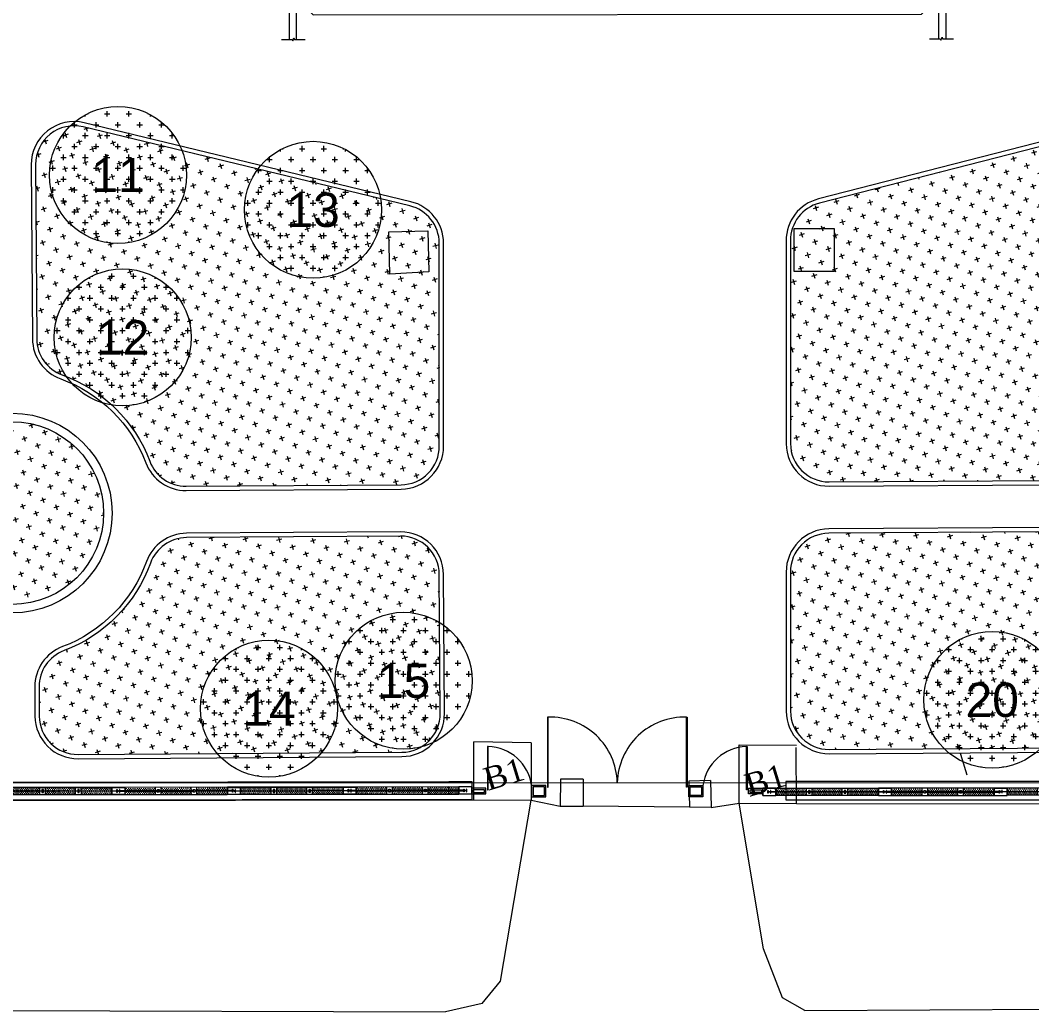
# Model space of a CAD drawing. Header units: millimetres. Extents: x 930469 to 1523124, y -120375 to 411163.
# Drawn here: x 1328813 to 1364242, y 74475 to 109217 of the extents above; entities that cross this region are included whole.
import ezdxf
from ezdxf.enums import TextEntityAlignment as Align

# ---------------------------------------------------------------- set-up
doc = ezdxf.new("R2010")
doc.units = ezdxf.units.MM
doc.set_wipeout_variables(frame=1)
doc.layers.get('0').update_dxf_attribs({"color": 8, "lineweight": 0})
for name, color, linetype, lineweight in [('$0$KT-Hatch', 8, 'Continuous', 0), ('A-DIM', 8, 'Continuous', 0), ('A-NET THAY', 8, 'Continuous', 0), ('A-TEXT', 8, 'Continuous', 0), ('A1-LÁT SÀN', 8, 'Continuous', 0), ('DANCU', 8, 'Continuous', 0), ('Dia vat', 8, 'Continuous', 0), ('GIAOTHONG', 8, 'Continuous', 0), ('KHUNG', 8, 'Continuous', 0), ('Xref Landscape 2020 05 04$0$$0$KT-Tuong', 8, 'Continuous', 0), ('Xref Landscape 2020 05 04$0$A1-DIM', 8, 'Continuous', 0), ('Xref Landscape 2020 05 04$0$CDC-E-Lighting', 8, 'Continuous', 0), ('Xref Landscape 2020 05 04$0$MANH', 8, 'Continuous', 0), ('Xref Landscape 2020 05 04$0$tree', 8, 'Continuous', 0), ('Xref Landscape 2020 05 04$0$Xref Landscape$0$THAY', 8, 'Continuous', 0), ('Xref Landscape 48lythuongkiet 2020 06 01$0$01', 8, 'Continuous', 0), ('Xref Landscape 48lythuongkiet 2020 06 01$0$MANH', 8, 'Continuous', 0)]:
    doc.layers.add(name, color=color, linetype=linetype, lineweight=lineweight)
doc.styles.add('AA - Arial - Regular', font='arial_1.ttf', dxfattribs={"height": 250})
doc.styles.add('VNTIME', font='')
doc.styles.get('VNTIME').set_extended_font_data('.VnTime')
pattern_1 = [(197, (0, 0), (-248.974894215112, -468.2536727571646), [187.5, -562.5]), (287, (-117.0634181892965, 62.24372355377636), (468.2536727571645, -248.974894215112), [187.5, -562.5])]

# ---------------------------------------------------------------- blocks, each defined once
blk = doc.blocks.new('Xref Landscape 48lythuongkiet 2020 06 01$0$45 LTK')
at = {"layer": 'Xref Landscape 48lythuongkiet 2020 06 01$0$01'}
for points in [[(28230.22490155685, -14541.71174335567), (28609.99999892729, -14541.71174621623), (28630.00000083476, -14596.66128921602), (28669.99999999965, -14486.76219034282), (28690.00000250316, -14541.71174621489), (29069.77509832371, -14541.71174812404)], [(50930.22490382189, -14541.71174812311), (51309.99999976152, -14541.71174860088), (51330.00000178843, -14596.66129064694), (51370.0000001193, -14486.76219701808), (51390.00000095376, -14541.71174526395), (51769.77510106534, -14541.71173668129)]]:
    blk.add_lwpolyline(points, dxfattribs=at)
at = {"layer": 'Xref Landscape 48lythuongkiet 2020 06 01$0$MANH'}
for p, q in [((28750.00000059564, 3394.999993800244), (28749.99999928451, -14541.71174621483)), ((51250.00000047678, 3394.99999952229), (51250.00000071578, -14541.71174049465)), ((28500.00000238378, 3145.000003812893), (28500.00000011933, -14541.71174859902)), ((51499.99999988073, 3144.999999999069), (51500.00000083429, -14541.71174907772))]:
    blk.add_line(p, q, dxfattribs=at)
blk = doc.blocks.new('A$Ca17935cf')
at = {"rotation": 0.06106569006640072}
blk.add_blockref('Xref Landscape 48lythuongkiet 2020 06 01$0$45 LTK', (7678.847527390448, 33211.828152295), dxfattribs=at)
blk = doc.blocks.new('A$Cd8518536')
at = {"layer": '$0$KT-Hatch', "ltscale": 3}
h = blk.add_hatch(dxfattribs=at)
h.set_pattern_fill('CROSS', color=256, scale=0.2)
h.set_pattern_definition([(0, (-1115.783339792949, 787.4583808704507), (1.27, 1.27), [0.635, -1.905]), (90, (-1115.465839792949, 787.1408808704507), (-1.27, 1.27), [0.635, -1.905])])
edge = h.paths.add_edge_path()
edge.add_arc((84.38884936119302, 72.39426042875368), 8, 0, 360)
h = blk.add_hatch(dxfattribs=at)
h.set_pattern_fill('CROSS', color=256, scale=0.2)
h.set_pattern_definition([(0, (-1093.007740469961, 783.3938711452398), (1.27, 1.27), [0.635, -1.905]), (90, (-1092.690240469961, 783.0763711452398), (-1.27, 1.27), [0.635, -1.905])])
edge = h.paths.add_edge_path()
edge.add_arc((107.1644486841806, 68.3297507035428), 8, 0, 360)
h = blk.add_hatch(dxfattribs=at)
h.set_pattern_fill('CROSS', color=256, scale=0.2)
h.set_pattern_definition([(0, (-1115.241072874868, 768.4906867546257), (1.27, 1.27), [0.635, -1.905]), (90, (-1114.923572874868, 768.1731867546257), (-1.27, 1.27), [0.635, -1.905])])
edge = h.paths.add_edge_path()
edge.add_arc((84.93111627927374, 53.42656631292868), 8, 0, 360)
h = blk.add_hatch(dxfattribs=at)
h.set_pattern_fill('CROSS', color=256, scale=0.2)
h.set_pattern_definition([(0, (-1082.43335090468, 728.3875829598697), (1.27, 1.27), [0.635, -1.905]), (90, (-1082.11585090468, 728.0700829598698), (-1.27, 1.27), [0.635, -1.905])])
edge = h.paths.add_edge_path()
edge.add_arc((117.7388382494619, 13.32346251817273), 8, 0, 360)
h = blk.add_hatch(dxfattribs=at)
h.set_pattern_fill('CROSS', color=256, scale=0.2)
h.set_pattern_definition([(0, (-1013.716156520949, 726.1638881654368), (1.27, 1.27), [0.635, -1.905]), (90, (-1013.398656520949, 725.8463881654368), (-1.27, 1.27), [0.635, -1.905])])
edge = h.paths.add_edge_path()
edge.add_arc((186.456032633193, 11.09976772373977), 8, 0, 360)
h = blk.add_hatch(dxfattribs=at)
h.set_pattern_fill('CROSS', color=256, scale=0.2)
h.set_pattern_definition([(0, (-1098.159363663536, 725.1359880930182), (1.27, 1.27), [0.635, -1.905]), (90, (-1097.841863663536, 724.8184880930182), (-1.27, 1.27), [0.635, -1.905])])
edge = h.paths.add_edge_path()
edge.add_arc((102.0128254906058, 10.07186765132121), 8, 0, 360)
at = {"layer": 'A-NET THAY', "ltscale": 0.05}
for centre in [(84.38884936119302, 72.39426042875368), (107.1644486841806, 68.3297507035428), (84.93111627927374, 53.42656631292868), (117.7388382494619, 13.32346251817273), (186.456032633193, 11.09976772373977), (102.0128254906058, 10.07186765132121)]:
    blk.add_circle(centre, 8, dxfattribs=at)
at = {"layer": 'A-TEXT', "style": 'AA - Arial - Regular'}
for s, p in [('11', (84.38884936119302, 72.39426042875368)), ('13', (107.1644486841806, 68.3297507035428)), ('12', (84.93111627927374, 53.42656631292868)), ('15', (117.7388382494619, 13.32346251817273)), ('20', (186.456032633193, 11.09976772373977)), ('14', (102.0128254906058, 10.07186765132121))]:
    blk.add_text(s, height=4, dxfattribs=at).set_placement(p, align=Align.MIDDLE_CENTER)
blk = doc.blocks.new('ukukd')
at = {"layer": 'Xref Landscape 2020 05 04$0$tree', "ltscale": 3}
h = blk.add_hatch(dxfattribs=at)
h.set_pattern_fill('CROSS', color=256, scale=1500, angle=197)
h.set_pattern_definition(pattern_1)
edge = h.paths.add_edge_path()
edge.add_arc((1139957.252584833, 465634.8578407494), 1349.999999999877, 104.3599253581025, 180.4064118664775)
edge.add_line((1138607.286546535, 465625.2820670435), (1138607.286546536, 458514.9250172838))
edge.add_arc((1139957.252584834, 458524.5007909896), 1350.000000000117, 180.4064118664675, 270.3855560689998)
edge.add_line((1139966.336967127, 457174.5313565214), (1147587.497801518, 457225.4946361276))
edge.add_arc((1147578.410281282, 458575.4595030728), 1349.995453699936, 270.3856905493304, 340.1334438071445)
edge.add_arc((1153691.565109166, 456366.5505080282), 5149.999999999432, 110.6378028111956, 160.1333093268202, ccw=False)
edge.add_arc((1151400.580514331, 462449.4272605379), 1350.000000000112, 290.6378028111723, 360.3855560689923)
edge.add_line((1152750.5499488, 462458.5116428313), (1152709.470578749, 468563.0427119182))
edge.add_arc((1151359.501144282, 468553.958329625), 1349.999999999658, 0.3855560689875231, 104.3599253581056)
edge.add_line((1151024.684450234, 469861.7800993574), (1139622.435890785, 466942.6796104821))
h = blk.add_hatch(dxfattribs=at)
h.set_pattern_fill('CROSS', color=256, scale=1500, angle=197)
h.set_pattern_definition(pattern_1)
edge = h.paths.add_edge_path()
edge.add_line((1117441.214740387, 457022.6334569587), (1124966.636181787, 457073.5966717378))
edge.add_arc((1124957.554988845, 458423.5693377331), 1350.003209996079, 270.3854197892127, 360.4062903901234)
edge.add_line((1126307.524257357, 458433.1422720542), (1126307.558219059, 465543.4993218141))
edge.add_arc((1124957.592183236, 465533.9231993199), 1349.999999999482, 0.4064266698818479, 76.41118678152746)
edge.add_line((1125274.77783813, 466846.1325043959), (1113834.276536943, 469611.5167186036))
edge.add_arc((1113517.090882027, 468299.3074135156), 1350.000000016253, 76.41118678075375, 180.3855560681996)
edge.add_line((1112167.121447542, 468290.2230312409), (1112208.200817591, 462185.691962156))
edge.add_arc((1113558.17025206, 462194.7763444499), 1350.000000000594, 180.3855560690144, 250.1333093209793)
edge.add_arc((1111349.256731452, 456081.6183170713), 5150.000000709116, 20.637802818804175, 70.13330932471132, ccw=False)
edge.add_arc((1117432.133484744, 458372.6029128006), 1350.000000337112, 200.6378028059861, 270.3854233667674)
h = blk.add_hatch(dxfattribs=at)
h.set_pattern_fill('CROSS', color=256, scale=1500, angle=197)
h.set_pattern_definition(pattern_1)
edge = h.paths.add_edge_path()
edge.add_arc((1111349.256732001, 456081.6183176273), 3199.999999999963, 0, 360)
h = blk.add_hatch(dxfattribs=at)
h.set_pattern_fill('CROSS', color=256, scale=1500, angle=197)
h.set_pattern_definition(pattern_1)
edge = h.paths.add_edge_path()
edge.add_arc((1124990.383031149, 449050.8389327948), 1350.000000000068, 270.3855560689998, 360.3855560689973)
edge.add_line((1126340.352465617, 449059.9233150882), (1126307.561617704, 453932.7524169587))
edge.add_arc((1124957.592183236, 453923.6680346655), 1349.999999999891, 0.3855560689874566, 90.38555606898991)
edge.add_line((1124948.507800943, 455273.6374691336), (1117453.340897703, 455222.6743032055))
edge.add_arc((1117462.420070468, 453872.6972849463), 1350.007548573725, 90.38533281013034, 160.1330860640682)
edge.add_arc((1111349.256731632, 456081.6183179903), 5150.000000469427, 290.6378028195149, 340.1333093254217, ccw=False)
edge.add_arc((1113640.241327341, 449998.7415647684), 1350.000000504812, 110.6378028035061, 180.385556055473)
edge.add_line((1112290.271892366, 449989.6571827902), (1112297.167840048, 448964.8964131718))
edge.add_arc((1113647.137274516, 448973.9807954653), 1350.000000000126, 180.3855560689997, 270.3855560689899)
edge.add_line((1113656.221656809, 447624.0113609972), (1124999.460461456, 447700.8694513831))
edge.add_arc((1125000.476792437, 447550.8728953595), 149.999999158624, 90.38555728755068, 90.38821281128429, ccw=False)
h = blk.add_hatch(dxfattribs=at)
h.set_pattern_fill('CROSS', color=256, scale=1500, angle=197)
h.set_pattern_definition(pattern_1)
edge = h.paths.add_edge_path()
edge.add_line((1139966.346675081, 447801.8042047702), (1151498.641627035, 447878.6623420994))
edge.add_arc((1151489.552423271, 449228.6268900835), 1349.995146079812, 270.3857620902249, 360.3857620902249)
edge.add_line((1152839.516971255, 449237.7160938475), (1152832.621023575, 450262.4768634987))
edge.add_arc((1151482.651588657, 450253.3924808874), 1350.000000452083, 0.3855560823594055, 70.13330933432256)
edge.add_arc((1153691.565109568, 456366.5505084349), 5150.000000519853, 200.6378028127628, 250.1333093186706, ccw=False)
edge.add_arc((1147608.688356659, 454075.5659131971), 1349.999999995664, 20.63780281522686, 90.385556069169)
edge.add_line((1147599.603974361, 455425.5353476609), (1139948.191862351, 455374.5720415926))
edge.add_arc((1139957.281361117, 454024.6077906783), 1349.994851002914, 90.38577469513073, 180.406652093553)
edge.add_line((1138607.320511847, 454015.026393442), (1138607.286550146, 449142.1972915714))
edge.add_arc((1139957.252584834, 449151.7735742246), 1350.000000000081, 180.4064334674126, 270.3855560689898)
edge.add_arc((1139967.346343264, 447651.8075367042), 149.9999992245511, 90.38184794740232, 90.38555619586032, ccw=False)
at = {"layer": 'Xref Landscape 48lythuongkiet 2020 06 01$0$MANH'}
for points in [[(1117442.227242615, 456872.6368741638), (1124967.651979638, 456923.6001112615, 0.414213562373095), (1126457.524259832, 458433.6599076632), (1126457.558221534, 465544.0169574232, 0.3444527125239355), (1125310.020688674, 466991.9335382935), (1113869.51938749, 469757.3177524999, 0.4875941573619263), (1112017.124843712, 468289.2136554327), (1112058.204213761, 462184.6825863455, 0.314089156403509), (1113048.420978056, 460784.0475690809, -0.2193863281933496), (1116028.392695351, 457843.9141601236, 0.314089156412974)], [(1139622.435890785, 466942.6796104821, 0.3445545132979574), (1138607.286546535, 465625.2820670435), (1138607.286546536, 458514.9250172838, 0.4141069525760988), (1139966.336967127, 457174.5313565214), (1147587.497801518, 457225.4946361276, 0.3140891564315449), (1148848.062980223, 458116.6896816128, -0.2193863282377925), (1151876.40039172, 461186.0605504009, 0.3140891564315558), (1152750.5499488, 462458.5116428313), (1152709.470578749, 468563.0427119182, 0.4875941573709633), (1151024.684450234, 469861.7800993574)], [(1117441.214740387, 457022.6334569587), (1124966.636181787, 457073.5966717378, 0.4143202558876), (1126307.524257357, 458433.1422720542), (1126307.558219059, 465543.4993218141, 0.3443508458722795), (1125274.77783813, 466846.1325043959), (1113834.276536943, 469611.5167186036, 0.4875941573619263), (1112167.121447542, 468290.2230312409), (1112208.200817591, 462185.691962156, 0.3140891564035094), (1113099.395905456, 460925.1204466177, -0.2193863281933495), (1116168.766774248, 457896.7830354078, 0.3140885203121181)], [(1125000.476789252, 447550.8728944965, 0.414213562373095), (1126490.349069447, 449060.9326908986), (1126457.558221533, 453933.7617927692, 0.414213562373095), (1124947.498425133, 455423.6340729634), (1117452.321000719, 455372.6708358659, 0.314089156412974), (1116051.685983436, 454382.4540715231, -0.2193863281933496), (1113111.552574658, 451402.4823543375, 0.314089156403509), (1112140.275288536, 449988.6478070131), (1112147.171236218, 448963.8870373616, 0.414213562373095), (1113657.231032619, 447474.0147571674)], [(1124999.467413442, 447700.8694983265, 0.414213562373095), (1126340.352465617, 449059.9233150882), (1126307.561617704, 453932.7524169587, 0.4142135623730955), (1124948.507800943, 455273.6374691336), (1117453.340897703, 455222.6743032055, 0.314089156412974), (1116192.758860975, 454331.4791441277, -0.2193863281933495), (1113164.421449944, 451262.1082754413, 0.3140891564035087), (1112290.271892366, 449989.6571827902), (1112297.167840048, 448964.8964131718, 0.414213562373095), (1113656.221656809, 447624.0113609972), (1124999.460461456, 447700.8694513831, -1.158690812959739e-05)], [(1139967.346342937, 447651.8075359266), (1151499.641294891, 447728.6656732558, 0.414213562373095), (1152989.513575086, 449238.7254696577), (1152982.617627405, 450263.4862393091, 0.314089156403509), (1151992.400862486, 451664.1212567991, -0.2193863281933496), (1149012.42914566, 454604.2546659419, 0.314089156412974), (1147598.594598551, 455575.5319514908), (1139947.192788431, 455524.5687143934, 0.414213562373095), (1138457.320508237, 454014.5089179917), (1138457.286546536, 449141.6798161207, 0.414213562373095)], [(1139966.346675081, 447801.8042047702), (1151498.641627035, 447878.6623420994, 0.4142135623730936), (1152839.516971255, 449237.7160938475), (1152832.621023575, 450262.4768634987, 0.3140891564035087), (1151941.425935118, 451523.048379251, -0.2193863281933497), (1148872.055066758, 454551.3857906733, 0.3140891564129745), (1147599.603974361, 455425.5353476609), (1139948.191862351, 455374.5720415926, 0.4143202906387844), (1138607.320511847, 454015.026393442), (1138607.286550146, 449142.1972915714, 0.4141068421613899), (1139966.336967127, 447801.8041397564, -1.618028626942095e-05)]]:
    blk.add_lwpolyline(points, format="xyb", close=True, dxfattribs=at)
blk.add_lwpolyline([(1139585.234035892, 467087.9931404527, 0.3444527125158599), (1138457.286546536, 465624.7640826456), (1138457.286546535, 458514.4070328855, 0.4142135623730951), (1139967.346342937, 457024.5347526914), (1147588.500840447, 457075.4979897888, 0.3140891564315452), (1148989.135857764, 458065.714754227, -0.2193863282377926), (1151929.269266985, 461045.6864714968, 0.3140891564315549), (1152900.546552629, 462459.5210186417), (1152859.467182579, 468564.0520877286, 0.4875941573709645), (1150987.482595339, 470007.0936293278), (1139585.234035891, 467087.9931404525)], format="xyb", dxfattribs=at)
for points in [[(1125901.624333301, 465972.3602836267), (1125943.888917862, 464534.4134392884), (1124578.559904179, 464454.0595422099), (1124535.114071643, 465932.1953850882), (1125903.882294402, 465971.3413669792)], [(1138722.315099583, 466043.2870194667), (1138723.463684957, 464561.4678011485), (1140149.851945059, 464562.5734211099), (1140151.202437955, 466041.986562739), (1138722.316966125, 466040.8790072745)]]:
    blk.add_lwpolyline(points, dxfattribs=at)
for radius in [3499.999999999962, 3199.999999999963]:
    blk.add_circle((1111349.256732001, 456081.6183176273), radius, dxfattribs=at)
at = {"layer": 'A-DIM', "ltscale": 3, "xscale": 299.9999983522735, "yscale": 299.9999983522735, "zscale": 299.9999983522735}
blk.add_blockref('A$Cd8518536', (1089737.763870805, 446208.6096436164), dxfattribs=at)
blk = doc.blocks.new('cong')
at = {"ltscale": 3}
for points in [[(-2450.000000000233, -160.0000000123982), (-2420.000000000233, -160.0000000123982), (-2420.000000000233, 2289.999999987835), (-2450.000000000233, 2289.999999987835)], [(2449.999999999767, -160.0000000123982), (2419.999999999767, -160.0000000123982), (2419.999999999767, 2289.999999987835), (2449.999999999767, 2289.999999987835)], [(-4550.000000000233, -260.0000000123982), (-4520.000000000233, -260.0000000123982), (-4520.000000000233, 1259.999999987602), (-4550.000000000233, 1259.999999987602)], [(4549.999999999767, -260.0000000123982), (4519.999999999767, -260.0000000123982), (4519.999999999767, 1259.999999987602), (4549.999999999767, 1259.999999987602)], [(-5100.000000000233, -400.0000000123982), (-4600.000000000233, -400.0000000123982), (-4600.000000000233, -200.0000000123982), (-5100.000000000233, -200.0000000123982)], [(-5050.000000000233, -350.0000000123982), (-4650.000000000233, -350.0000000123982), (-4650.000000000233, -250.0000000123982), (-5050.000000000233, -250.0000000123982)], [(-3000.000000000233, -500.0000000123982), (-2500.000000000233, -500.0000000123982), (-2500.000000000233, -100.0000000123982), (-3000.000000000233, -100.0000000123982)], [(-2950.000000000233, -450.0000000123982), (-2550.000000000233, -450.0000000123982), (-2550.000000000233, -150.0000000123982), (-2950.000000000233, -150.0000000123982)], [(2999.999999999767, -500.0000000123982), (2499.999999999767, -500.0000000123982), (2499.999999999767, -100.0000000123982), (2999.999999999767, -100.0000000123982)], [(2949.999999999767, -450.0000000123982), (2549.999999999767, -450.0000000123982), (2549.999999999767, -150.0000000123982), (2949.999999999767, -150.0000000123982)], [(5099.999999999767, -400.0000000123982), (4599.999999999767, -400.0000000123982), (4599.999999999767, -200.0000000123982), (5099.999999999767, -200.0000000123982)], [(5049.999999999767, -350.0000000123982), (4649.999999999767, -350.0000000123982), (4649.999999999767, -250.0000000123982), (5049.999999999767, -250.0000000123982)]]:
    blk.add_lwpolyline(points, close=True, dxfattribs=at)
at = {"ltscale": 3, "const_width": 5}
for points in [[(-5100.000000000233, -260.0000000123982), (-5100.000000000233, -200.0000000123982), (-5050.000000000233, -200.0000000123982)], [(-5100.000000000233, -340.0000000123982), (-5100.000000000233, -400.0000000123982), (-5050.000000000233, -400.0000000123982)], [(-4600.000000000233, -260.0000000123982), (-4600.000000000233, -200.0000000123982), (-4650.000000000233, -200.0000000123982)], [(-4600.000000000233, -340.0000000123982), (-4600.000000000233, -400.0000000123982), (-4650.000000000233, -400.0000000123982)], [(-3000.000000000233, -160.0000000123982), (-3000.000000000233, -100.0000000123982), (-2950.000000000233, -100.0000000123982)], [(-2500.000000000233, -160.0000000123982), (-2500.000000000233, -100.0000000123982), (-2550.000000000233, -100.0000000123982)], [(2499.999999999767, -160.0000000123982), (2499.999999999767, -100.0000000123982), (2549.999999999767, -100.0000000123982)], [(2999.999999999767, -160.0000000123982), (2999.999999999767, -100.0000000123982), (2949.999999999767, -100.0000000123982)], [(4599.999999999767, -260.0000000123982), (4599.999999999767, -200.0000000123982), (4649.999999999767, -200.0000000123982)], [(4599.999999999767, -340.0000000123982), (4599.999999999767, -400.0000000123982), (4649.999999999767, -400.0000000123982)], [(5099.999999999767, -260.0000000123982), (5099.999999999767, -200.0000000123982), (5049.999999999767, -200.0000000123982)], [(5099.999999999767, -340.0000000123982), (5099.999999999767, -400.0000000123982), (5049.999999999767, -400.0000000123982)], [(-3000.000000000233, -440.0000000123982), (-3000.000000000233, -500.0000000123982), (-2950.000000000233, -500.0000000123982)], [(-2500.000000000233, -440.0000000123982), (-2500.000000000233, -500.0000000123982), (-2550.000000000233, -500.0000000123982)], [(2499.999999999767, -440.0000000123982), (2499.999999999767, -500.0000000123982), (2549.999999999767, -500.0000000123982)], [(2999.999999999767, -440.0000000123982), (2999.999999999767, -500.0000000123982), (2949.999999999767, -500.0000000123982)]]:
    blk.add_lwpolyline(points, dxfattribs=at)
at = {"ltscale": 3}
for centre, radius, start, end in [((-2349.211774619762, -58.88318541779881), 2349.949614679967, 1.435822763285838, 91.72619879983357), ((2349.211774619296, -58.88318541779881), 2349.949614679967, 88.2738012135006, 178.5641772367142), ((-4566.476078832522, -321.3556175310514), 1582.038436625624, 8.04309995740604, 88.31656027683186), ((4566.476078832056, -321.3556175310514), 1582.038436625624, 91.6834397098337, 171.9569000458962)]:
    blk.add_arc(centre, radius, start, end, dxfattribs=at)
blk = doc.blocks.new('Xref Landscape 2020 05 04$0$123333')
at = {"layer": 'Xref Landscape 2020 05 04$0$tree'}
h = blk.add_hatch(dxfattribs=at)
h.set_pattern_fill('CROSS', color=256, scale=150)
h.set_pattern_definition([(9.213864076586628e-15, (-1079850.712150478, 449499.7543768531), (37.5, 37.5), [18.75, -56.25]), (90, (-1079841.337150478, 449490.3793768531), (-37.49999999999999, 37.5), [18.75, -56.25])])
h.paths.add_polyline_path([(349.9999999996517, 133.6867107070866), (1425.200356976013, 133.6867107070866), (1425.200356976013, 250.0000008120551), (349.9999999996517, 250.0000008120551)])
h = blk.add_hatch(dxfattribs=at)
h.set_pattern_fill('CROSS', color=256, scale=150)
h.set_pattern_definition([(9.213864076586628e-15, (-1079850.712150478, 449367.127576882), (37.5, 37.5), [18.75, -56.25]), (90, (-1079841.337150478, 449357.752576882), (-37.49999999999999, 37.5), [18.75, -56.25])])
h.paths.add_polyline_path([(349.9999999996508, 1.059910735988524), (1425.200356976013, 1.059910735988524), (1425.200356976013, 117.373200840957), (349.9999999996508, 117.373200840957)])
h = blk.add_hatch(dxfattribs=at)
h.set_pattern_fill('CROSS', color=256, scale=150)
h.set_pattern_definition([(9.213864076586628e-15, (-1078592.378817145, 449499.7543768531), (37.5, 37.5), [18.75, -56.25]), (90, (-1078583.003817145, 449490.3793768531), (-37.49999999999999, 37.5), [18.75, -56.25])])
h.paths.add_polyline_path([(1625.200356976013, 133.6867107070866), (2675.228979431209, 133.6867107070866), (2675.228979431209, 250.0000008120551), (1625.200356976013, 250.0000008120551)])
h = blk.add_hatch(dxfattribs=at)
h.set_pattern_fill('CROSS', color=256, scale=150)
h.set_pattern_definition([(9.213864076586628e-15, (-1078592.378817145, 449367.127576882), (37.5, 37.5), [18.75, -56.25]), (90, (-1078583.003817145, 449357.752576882), (-37.49999999999999, 37.5), [18.75, -56.25])])
h.paths.add_polyline_path([(1625.200356976013, 1.059910735988524), (2675.228979431209, 1.059910735988524), (2675.228979431209, 117.373200840957), (1625.200356976013, 117.373200840957)])
h = blk.add_hatch(dxfattribs=at)
h.set_pattern_fill('CROSS', color=256, scale=150)
h.set_pattern_definition([(9.213864076586628e-15, (-1077459.045483811, 449499.7543768531), (37.5, 37.5), [18.75, -56.25]), (90, (-1077449.670483811, 449490.3793768531), (-37.49999999999999, 37.5), [18.75, -56.25])])
h.paths.add_polyline_path([(2875.228979431209, 133.6867107070866), (3949.999999999651, 133.6867107070866), (3949.999999999651, 250.0000008120551), (2875.228979431209, 250.0000008120551)])
h = blk.add_hatch(dxfattribs=at)
h.set_pattern_fill('CROSS', color=256, scale=150)
h.set_pattern_definition([(9.213864076586628e-15, (-1077459.045483811, 449367.127576882), (37.5, 37.5), [18.75, -56.25]), (90, (-1077449.670483811, 449357.752576882), (-37.49999999999999, 37.5), [18.75, -56.25])])
h.paths.add_polyline_path([(2875.228979431209, 1.059910735988524), (3949.999999999651, 1.059910735988524), (3949.999999999651, 117.373200840957), (2875.228979431209, 117.373200840957)])
at = {"layer": 'Xref Landscape 2020 05 04$0$$0$KT-Tuong', "ltscale": 3}
for points in [[(125.0000000000009, 129.200000337034), (160.8000000000466, 129.200000337034, 0.4142135623730951), (167.8000000000475, 136.200000337034), (167.8000000000475, 175.0000003370224), (175, 175.0000003370224), (175, 75.00000033702236), (167.8000000000475, 75.00000033702236), (167.8000000000475, 113.8000003370689, 0.4142135623730951), (160.8000000000466, 120.8000003370689), (125.0000000000009, 120.8000003370689)], [(4175, 129.200000337034), (4139.199999999953, 129.200000337034, -0.4142135623730951), (4132.199999999953, 136.200000337034), (4132.199999999953, 175.0000003370806), (4125, 175.0000003370806), (4125, 75.00000033708056), (4132.199999999953, 75.00000033708056), (4132.199999999953, 113.8000003370689, -0.4142135623730951), (4139.199999999953, 120.8000003370689), (4175, 120.8000003370689)]]:
    blk.add_lwpolyline(points, format="xyb", dxfattribs=at)
for points in [[(1495, 75.00000033702236), (1550, 75.00000033702236), (1550, 175.0000003370224), (1495, 175.0000003370224)], [(1502.199999999953, 82.200000337034), (1542.800000000047, 82.200000337034), (1542.800000000047, 167.8000003370689), (1502.199999999953, 167.8000003370689)], [(2749.999999999302, 75.00000008626375), (2804.999999999302, 75.00000008626375), (2804.999999999302, 175.0000000862638), (2749.999999999302, 175.0000000862638)], [(2757.199999999255, 82.2000000862754), (2797.799999999233, 82.2000000862754), (2797.799999999233, 167.8000000863103), (2757.199999999255, 167.8000000863103)]]:
    blk.add_lwpolyline(points, close=True, dxfattribs=at)
at = {"layer": 'Xref Landscape 2020 05 04$0$A1-DIM'}
for points in [[(174.9998689262429, 133.6867107070866), (1495, 133.6867109578452), (1495.000262147514, 117.3732010917156), (175.0001310737571, 117.373200840957)], [(1550, 133.6867109578452), (2749.999868925544, 133.6867107070866), (2750.000131073059, 117.373200840957), (1550.000262147514, 117.3732010917156)], [(2804.999868925545, 133.1567550193286), (4124.999868926243, 133.6867107070866), (4125.000131073757, 117.373200840957), (2805.000131073059, 116.8432451531989)]]:
    blk.add_lwpolyline(points, close=True, dxfattribs=at)
at = {"layer": 'Xref Landscape 2020 05 04$0$MANH'}
for p, q in [((1422.500001275563, 250.0000010628137), (1422.500001275563, -2.565793693065643e-07)), ((1622.500001275563, 250.0000010628137), (1622.500001275563, -2.565793693065643e-07)), ((2677.500000201981, 250.0000008120551), (2677.500000201981, -5.073379725217819e-07)), ((2877.500000201981, 250.0000008120551), (2877.500000201981, -5.073379725217819e-07))]:
    blk.add_line(p, q, dxfattribs=at)
blk.add_lwpolyline([(349.9999999996517, 250.0000008120551), (3949.999999999651, 250.0000008120551), (3949.999999999651, -5.073379725217819e-07), (349.9999999996508, -5.073379725217819e-07)], close=True, dxfattribs=at)
blk = doc.blocks.new('Xref Landscape 2020 05 04$0$hangrao')
at = {"layer": 'Xref Landscape 2020 05 04$0$$0$KT-Tuong', "ltscale": 3}
for points in [[(-5270.843124457169, -115227.8355753732), (-5235.043226347538, -115227.750162568, -0.4142135623730951), (-5228.026545442408, -115234.7334418174), (-5227.9339751394, -115273.5333313887), (-5220.73399563157, -115273.5161533943), (-5220.972578886431, -115173.5164380046), (-5228.172558394261, -115173.5336159989), (-5228.079988091486, -115212.3335055702, -0.4142135623730951), (-5235.063267340884, -115219.3501864753), (-5270.863165450515, -115219.4355992805)], [(5378.561802334385, -115276.1502477961), (5342.761802334338, -115276.1502477961, 0.4142135623730951), (5335.761802334338, -115283.1502477961), (5335.761802334338, -115321.9502477962), (5328.561802334385, -115321.9502477962), (5328.561802334385, -115221.9502477962), (5335.761802334338, -115221.9502477962), (5335.761802334338, -115260.7502477962, 0.4142135623730951), (5342.761802334338, -115267.7502477962), (5378.561802334385, -115267.7502477962)]]:
    blk.add_lwpolyline(points, format="xyb", dxfattribs=at)
at = {"layer": 'Xref Landscape 2020 05 04$0$Xref Landscape$0$THAY'}
for points in [[(-47047.36562484968, -45378.73380379402), (-46997.05727423262, -107188.657600113), (-29068.75932942866, -114939.4807353877), (-5846.787087219767, -114908.982195004), (-5046.386423225282, -114908.982195004), (-5046.386423225282, -115543.0984196538), (-29201.1302447319, -115579.5023459941), (-47637.07888484001, -107609.2099244595), (-47687.38723545684, -45378.73380379402)], [(-47492.36562484945, -45378.73380379379), (-47442.05727423262, -107475.632129142), (-29159.78312825947, -115384.4954162787), (-5849.211961604888, -115348.0768090423), (-5849.211961604888, -115098.098419625), (-29109.33179877, -115134.5023459737), (-47192.08219447429, -107316.9057984418), (-47242.38723543216, -45378.73380379379)], [(-13595.53127364069, -115368.4756773339), (-13596.1288515171, -115118.0070617153), (-13146.13013226329, -115116.9334370684), (-13145.53255438688, -115367.402052687)], [(-13145.53255438688, -115367.402052687), (-13146.13013226329, -115116.9334370684), (-13596.1288515171, -115118.0070617153), (-13595.53127364069, -115368.4756773339)], [(-9095.54408110166, -115357.7394308646), (-9096.141658978071, -115107.270815246), (-9546.140378231881, -115108.3444398929), (-9545.54280035547, -115358.8130555116)], [(-5045.555607816437, -115348.0768090423), (-5046.153185692849, -115097.6081934237), (-5496.151904946659, -115098.6818180706), (-5495.554327070247, -115349.1504336892)], [(-5045.555607816437, -115099.7554427175), (-5046.153185692849, -115350.2240583362), (-5496.151904946659, -115349.1504336892), (-5495.554327070247, -115098.6818180706)], [(66754.4700452243, -114908.9930007022), (5957.757808356546, -114908.9930007022), (5957.757808356546, -115548.9930007022), (67370.00000018626, -115548.9930007022)], [(5153.561802334152, -115396.9286375364), (5153.561802334152, -115146.4593090563), (5603.561802334152, -115146.4593090563), (5603.561802334152, -115396.9286375364)], [(9203.561802334618, -115396.9286375364), (9203.561802334618, -115146.4593090563), (9653.561802334618, -115146.4593090563), (9653.561802334618, -115396.9286375364)], [(13703.56180233508, -115396.9286375364), (13703.56180233508, -115146.4593090563), (13253.56180233508, -115146.4593090563), (13253.56180233508, -115396.9286375364)], [(13253.56180233508, -115396.9286375364), (13253.56180233508, -115146.4593090563), (13703.56180233508, -115146.4593090563), (13703.56180233508, -115396.9286375364)]]:
    blk.add_lwpolyline(points, dxfattribs=at)
for points in [[(-17645.54424768966, -115367.8690563943), (-17646.14070582669, -115117.86976792), (-17196.14198657265, -115116.7961432731), (-17195.54552843561, -115366.7954317474)], [(-13595.53365776362, -115367.476396736), (-13596.13011590089, -115117.4771082616), (-13146.13139664708, -115116.4034836147), (-13145.53493850981, -115366.4027720891)], [(-9545.544013182865, -115358.3047114119), (-9546.140471320134, -115108.3054229376), (-9096.141752066324, -115107.2317982907), (-9095.545293929055, -115357.231086765)], [(5603.561802334152, -115395.3993991324), (5603.561802334152, -115145.3993991324), (5153.561802334152, -115145.3993991324), (5153.561802334152, -115395.3993991324)], [(9653.561802334618, -115396.42029199), (9653.561802334618, -115146.42029199), (9203.561802334618, -115146.42029199), (9203.561802334618, -115396.42029199)], [(13703.56180233508, -115395.9293540944), (13703.56180233508, -115145.9293540944), (13253.56180233508, -115145.9293540944), (13253.56180233508, -115395.9293540944)]]:
    blk.add_lwpolyline(points, close=True, dxfattribs=at)
for p, rotation in [((-17296.1499702672, -115113.5691517484), 180.1366982653528), ((-9196.14020307106, -115108.0003355065), 180.1366982653528), ((17653.56180233508, -115136.6593660544), 180), ((9553.561802334385, -115146.9502474593), 180)]:
    blk.add_blockref('Xref Landscape 2020 05 04$0$123333', p, dxfattribs=dict(at, rotation=rotation))
for p, xscale, rotation in [((-17546.14099043515, -115117.6311851725), -0.9999999999999984, 180.1366982653528), ((-9446.139491545036, -115108.5967936437), -0.9999999999999984, 180.1366982653528), ((9303.56180233485, -115146.9502474593), -1, 180)]:
    blk.add_blockref('Xref Landscape 2020 05 04$0$123333', p, dxfattribs=dict(at, xscale=xscale, rotation=rotation))

msp = doc.modelspace()

# ---------------------------------------------------------------- linework, layer by layer
at = {"layer": 'A1-LÁT SÀN', "ltscale": 3}
msp.add_lwpolyline([(1396826.831018271, 164753.0109866612), (1396826.831018271, 85253.01106867622, 0.4142135623730481), (1398326.831018271, 83753.01106867599), (1416426.83101827, 83753.01106867599), (1416426.18476597, 82481.70951457365), (1320536.468309852, 82493.86460662176), (1302612.578908961, 90242.78182510022), (1302612.578908961, 153568.2631753733), (1307481.078121093, 153568.2631753733), (1307519.34839834, 117660.6269509172), (1338477.529288041, 110001.2837486996), (1339078.168425303, 109401.9235787347), (1360378.156327724, 109424.6250480145), (1360977.516508285, 110025.2641988793), (1388958.34996701, 117013.7390922573), (1392002.652832123, 119296.5390685902), (1392002.652832124, 159503.0102091214, 0.4427668310177005), (1393333.826253051, 160703.0102419009), (1393333.826253051, 164753.0109866612)], format="xyb", close=True, dxfattribs=at)
at = {"layer": 'DANCU'}
for p, q in [((1344702.604053849, 81904.01262318096), (1344701.741129273, 83938.84702300033)), ((1346704.225553864, 83897.38548401496), (1344701.741129273, 83938.84702300033)), ((1346704.225553864, 83897.38548401496), (1346710.651336068, 81894.66020970544)), ((1353997.295906657, 81779.47396825752), (1353996.520986194, 83824.35763109228)), ((1353996.520986194, 83824.35763109228), (1356004.052971715, 83822.07327795526)), ((1356004.827892178, 81777.18961558244), (1355995.308104628, 83733.0580152919)), ((1347733.68476879, 82621.18649477264), (1347724.254534835, 81676.35910159847)), ((1348534.355686301, 82628.0232504358), (1347733.68476879, 82621.18649477264)), ((1348534.355686301, 82628.0232504358), (1348524.925452346, 81683.19585679969)), ((1352991.735897416, 82575.04779373607), (1352234.614896411, 82554.5268654277)), ((1352234.614896411, 82554.5268654277), (1352259.368030661, 81641.25835517547)), ((1352991.735897416, 82575.04779373607), (1353017.204206342, 81635.39287534854)), ((1326264.73975789, 81874.14575921497), (1344702.604053849, 81904.01262318096)), ((1344702.604053849, 81904.01262318096), (1346710.651336068, 81894.66020970544)), ((1346710.651336068, 81894.66020970544), (1347724.254534835, 81676.35910159847)), ((1347724.254534835, 81676.35910159847), (1348524.925452346, 81683.19585679969)), ((1352259.368030661, 81641.25835517547), (1348524.925452346, 81683.19585679969)), ((1353017.204206342, 81635.39287534854), (1352259.368030661, 81641.25835517547)), ((1353017.204206342, 81635.39287534854), (1353997.295906657, 81779.47396825752)), ((1353997.295906657, 81779.47396825752), (1356004.827892178, 81777.18961558244)), ((1356004.827892178, 81777.18961558244), (1385908.042425984, 81710.06571820876))]:
    msp.add_line(p, q, dxfattribs=at)
at = {"layer": 'GIAOTHONG'}
for p, q in [((1345632.914544457, 75549.22382294139), (1346710.651336068, 81894.66020970544)), ((1354849.043128365, 76683.65918699405), (1353997.295906657, 81779.47396825752)), ((1355506.740797395, 74966.36344905695), (1354849.043128365, 76683.65918699405)), ((1344988.683581227, 74759.71003382406), (1345632.914544457, 75549.22382294139)), ((1344988.683581227, 74759.71003382406), (1343710.572356099, 74475.32282764217)), ((1356293.613710278, 74519.13987699649), (1355506.740797395, 74966.36344905695)), ((1327455.949305648, 74516.11624093851), (1343710.572356099, 74475.32282764217)), ((1356293.613710278, 74519.13987699649), (1381440.781227225, 74657.86559640369))]:
    msp.add_line(p, q, dxfattribs=at)
at = {"layer": 'KHUNG'}
for p, q in [((1361978.878053779, 82762.78942910334), (1361099.001642341, 85630.85803011557)), ((1360104.905547732, 83756.88552384576), (1362972.974148625, 84636.76193537316))]:
    msp.add_line(p, q, dxfattribs=at)

# ---------------------------------------------------------------- block references
at = {"layer": 'A-NET THAY'}
msp.add_blockref('cong', (1349725.392820419, 82506.55712056413), dxfattribs=at)
at = {"layer": 'Dia vat'}
msp.add_blockref('A$Ca17935cf', (1302034.752133244, 89843.80650514862), dxfattribs=at)

# ---------------------------------------------------------------- texts
at = {"layer": 'DANCU', "style": 'VNTIME'}
for p in [(1345199.175139302, 82214.3290801247), (1354344.114571208, 81998.75357601544)]:
    msp.add_text('B1', height=800, rotation=17.05515466354637, dxfattribs=at).set_placement(p)

# ---------------------------------------------------------------- next in the draw order: wipeouts: each hides what was drawn before it
for points in [[(1356768.377094948, 102954.52063058552), (1391969.780905248, 111966.46547085218), (1392331.7056960925, 112013.29620944877), (1392706.6693066102, 111968.27690240924), (1393012.5952617761, 111854.98325020436), (1393257.5825111496, 111701.32907375888), (1393524.1435655307, 111436.40243397371), (1393717.0529835976, 111112.2272657087), (1393819.2523751287, 110772.43028004479), (1393841.7654924945, 110523.42392925743), (1393948.6609649668, 94638.40105609084), (1394011.7330871914, 85265.6738393266), (1393942.2057039603, 84804.0878286974), (1393714.862688735, 84359.72245782847), (1393579.540570928, 84202.0812887976), (1393101.8253465286, 83876.51111797553), (1392521.8608069995, 83755.61404292483), (1373182.6824688418, 83625.47443770083), (1368682.784353948, 83595.19316338895), (1357261.4094236135, 83518.33502605974), (1356890.0563385335, 83562.45364835742), (1356520.0821225664, 83708.60739571635), (1356197.8168730815, 83950.52754232287), (1356024.509456942, 84155.1982161249), (1355845.7413162298, 84494.5064971326), (1355770.7257423133, 84777.77356210825), (1355751.3496272087, 85008.2073062538), (1355718.5587792962, 89881.03640812205), (1355688.2775049843, 94380.93452301866), (1355640.429605592, 101491.29157277859), (1355678.9898241414, 101839.45785269426), (1355750.6634663227, 102065.87135784295), (1355870.8422840477, 102300.28098521626), (1356053.4914809451, 102535.13546537947), (1356304.6864446492, 102747.01374028248), (1356535.377153188, 102873.95686851125), (1356768.377094948, 102954.52063058547)], [(1342493.1637477418, 102858.4610284237), (1331052.6624465466, 105623.84524263308), (1326545.2287484861, 106713.37669471314), (1307024.22201967, 111431.97096188071), (1306788.2649636094, 111469.43192035815), (1306543.4896264463, 111468.4632533563), (1306266.4880389678, 111418.16541163472), (1306030.518743707, 111329.97193140324), (1305740.1052576965, 111149.52729168214), (1305591.0625849308, 111014.16284294106), (1305415.4313619782, 110793.44469383635), (1305282.6983755445, 110540.01247194852), (1305208.7248807955, 110304.76294149713), (1305171.827475892, 109963.86686481048), (1305278.9727886287, 94041.71689708334), (1306446.9509254259, 89754.76856707476), (1306700.6096922944, 89341.68461844658), (1307009.8916994808, 89135.3598574885), (1320538.4787686989, 83394.37983203284), (1320830.407604038, 83304.2952015721), (1321134.5339139802, 83275.22849989074), (1326340.4759767847, 83310.26097298914), (1330840.3740916785, 83340.54224730059), (1342261.749022016, 83417.40038462974), (1342582.0311307819, 83454.2014333971), (1342863.921206967, 83548.01240917842), (1343060.3518911237, 83654.03362230396), (1343234.1061485317, 83783.88053448226), (1343393.6845258232, 83944.85978288235), (1343561.8494478238, 84187.0300617651), (1343664.5391187822, 84413.62123670743), (1343738.575080578, 84719.70646542968), (1343751.621302207, 84927.46018103426), (1343718.8304542946, 89800.28928290517), (1343688.549179983, 94300.18739779908), (1343640.7012805908, 101410.54444755637), (1343619.7377295562, 101650.55395346087), (1343567.1316972256, 101864.55536875929), (1343483.3383977422, 102069.34288329011), (1343402.3865355768, 102211.76814529474), (1343233.875773, 102427.60393027154), (1343002.425511622, 102628.24948393914), (1342774.5760433904, 102759.95274493584), (1342493.163747773, 102858.46102841616)]]:
    msp.add_wipeout(points).dxf.layer = 'A1-LÁT SÀN'

# ---------------------------------------------------------------- next in the draw order: block references
at = {"layer": 'A-DIM'}
msp.add_blockref('ukukd', (217183.1430596502, -364133.4725093123), dxfattribs=at)
at = {"layer": 'Xref Landscape 2020 05 04$0$CDC-E-Lighting'}
msp.add_blockref('Xref Landscape 2020 05 04$0$hangrao', (1349671.831018084, 197453.0164296081), dxfattribs=at)

doc.saveas('drawing.dxf')
